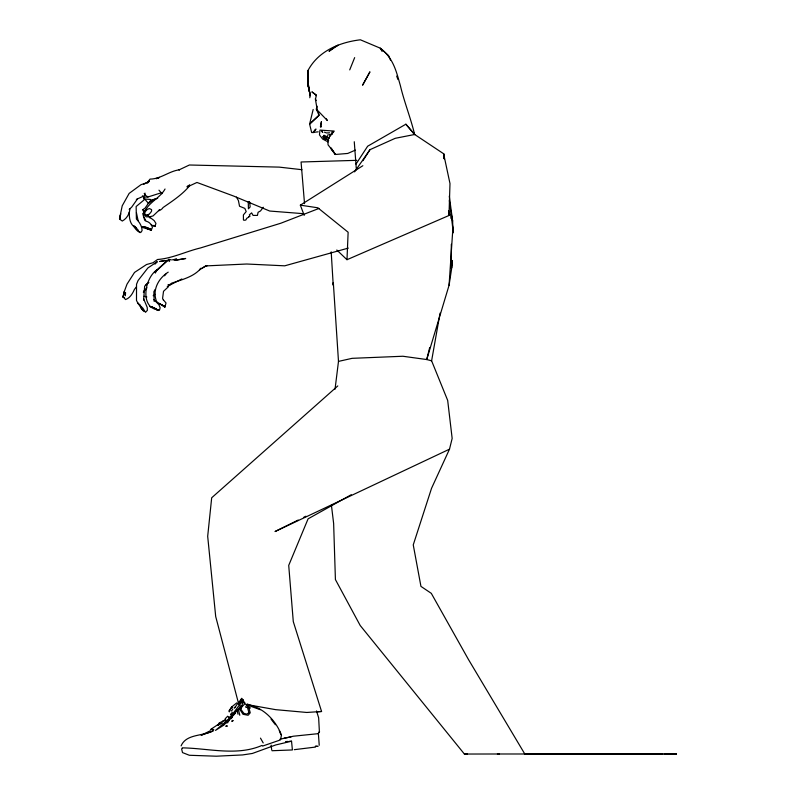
<?xml version="1.0" encoding="UTF-8"?>
<svg xmlns="http://www.w3.org/2000/svg" width="796" height="796" viewBox="0 0 796 796"><rect width="100%" height="100%" fill="white"/><g stroke="black" fill="none" stroke-linecap="round" stroke-linejoin="round"><path stroke-width="1.19" d="M335.036 389.224L338.489 361.394L352.14 358.329L402.885 356.25L426.736 359.543L449.073 285.257L451.78 267.585L451.79 260.332L451.063 268.192L451.332 244.282M330.191 134.842L331.942 134.066L332.4 131.599L333.235 131.499M450.954 218.422L451.242 213.826L452.635 221.059L453.024 232.939L452.526 225.666M452.058 264.849L452.158 260.69L451.78 267.585M336.808 250.004L346.986 259.705L448.994 215.487L449.989 183.568L443.621 153.747L414.686 134.484L405.88 124.206L367.652 146.215L355.991 164.095M326.668 137.539L326.698 136.763L326.649 138.056M346.986 259.705L348.131 232.233L317.823 207.786L300.341 205.159L304.211 215.358M333.335 282.829L338.489 361.394M239.875 709.425L243.029 714.301L248.113 715.266L250.252 712.788L248.432 706.142M241.924 701.186L241.526 700.589M449.073 285.257L452.854 228.731L449.372 200.453M232.273 717.206L232.352 716.191M323.823 136.633L323.594 135.827M243.069 702.868L243.188 701.565M120.783 213.796L119.499 218.84L122.226 205.786L129.161 193.388L140.962 184.712L147.359 182.543L150.036 179.1C160.772 179.02 169.09 171.12 179.468 169.777L178.981 169.916L189.388 165.001L279.237 167.12L301.953 169.707M119.997 218.373L120.534 214.661M236.571 710.102L237.477 709.773M309.813 97.759L310.112 95.092L310.122 95.848L308.42 85.729L308.042 70.416C318.31 51.083 339.534 42.288 360.379 39.8L380.279 48.178L388.528 55.491L390.498 60.048M320.838 126.554L321.395 121.669L320.4 126.763M136.424 286.829L134.415 289.436C132.604 293.525 130.046 298.072 125.549 299.555L122.992 296.749L124.863 292.231L122.902 297.187L124.256 291.485M143.628 300.112L144.653 286.142L148.882 282.451M150.325 216.512L149.937 218.054M245.984 706.122L245.805 707.266L247.218 707.495M125.34 295.744L125.569 292.649M332.41 131.708L331.942 134.066L330.022 134.474M541.19 753.961L524.773 753.951L468.446 659.466L431.293 593.338L420.945 586.383L413.253 544.882L431.541 488.306L449.501 449.173L452.158 438.427L447.68 400.408L431.611 360.817L440.059 313.136M154.185 301.435L153.867 291.704L155.081 289.545M145.031 193.11L144.494 195.746L136.335 199.398M151.22 224.93L154.961 226.482L155.946 223.417L154.175 220.621L148.235 216.005L150.046 217.427M313.166 109.46L309.614 124.096L311.654 132.524L318.221 131.838M242.671 702.888L241.049 709.584L243.825 713.296L246.72 714.161L248.959 712.649L249.088 713.256L247.377 707.097M429.691 347.524L426.736 359.543L431.611 360.817M320.887 127.251L321.116 126.335M318.539 113.002L319.017 115.271L309.614 124.096L319.017 115.271L316.33 109.112L317.106 106.206M315.863 95.659L316.082 94.903L311.873 91.868L316.41 95.231L315.514 98.973L316.191 100.604M240.75 701.097L241.516 698.848L242.014 700.152L241.486 700.112M413.333 132.633L414.656 134.574L413.363 132.544M123.828 292.769L127.002 284.182L134.534 272.411L146.554 264.511L152.961 262.76L157.548 259.496C172.453 258.392 185.995 251.387 200.413 247.974L280.879 223.208L319.037 208.423M181.1 745.892C186.214 733.693 202.97 736.3 213.139 730.917L201.179 735.265L210.293 730.758M327.564 136.086L328.201 134.375M148.912 229.278L145.559 227.835L151.3 230.124L152.434 227.318C151.558 224.353 149.15 221.815 146.076 221.198L143.728 216.701L143.38 209.368L142.444 209.995M159.797 303.803L164.911 307.097L166.016 302.968L163.439 299.963M349.723 69.879L354.658 57.62M242.74 701.584L242.979 701.017M239.148 704.838L240.959 702.281M155.3 273.078L156.991 269.794L167.1 260.819M230.611 714.679L232.352 712.241M143.499 291.764L146.952 287.804M319.395 731.912L318.649 717.823L316.51 710.937M238.82 704.46L239.178 702.291M225.696 719.753L224.512 720.917M225.517 723.146L225.845 722.31L225.955 723.017M324.37 137.121L324.479 136.415M362.926 160.712L369.971 149.678L395.204 138.315L414.686 134.484M318.121 733.753L319.564 731.604L318.092 733.673L293.406 736.21L279.894 739.265M230.77 718.888L235.875 711.445L241.397 705.614M326.838 137.489L327.454 136.663M234.641 707.952L237.865 703.266M354.568 171.866L369.971 149.678M138.464 230.571C128.803 218.462 136.464 233.427 141.021 232.263L142.096 230.571C142.036 226.163 139.419 222.034 136.395 219.059L136.146 206.512L144.046 199.945L143.927 197.309L142.414 195.866M240.691 703.356L228.91 718.957L215.507 730.39L223.706 725.206M239.099 702.032L241.775 698.281L245.457 704.301L275.635 709.654L306.788 712.46L321.564 711.485L293.286 621.606L288.719 565.389L308.092 518.833L351.285 494.694M143.758 291.853L145.449 289.505L143.34 292.251M147.529 183.09L149.389 181.15M164.543 275.804L165.906 274.103M239.894 707.216L241.297 705.495M144.245 198.512L148.394 203.328L150.653 200.602L154.603 199.159L148.394 203.328L145.051 208.154L143.011 209.666M165.041 189.01C159.857 198.433 148.126 202.373 144.374 212.592L147.35 209.338L149.479 208.582L151.568 209.617L151.578 211.079C150.255 213.875 145.608 217.955 144.454 212.661L145.758 209.447L143.907 213.238L144.554 214.721L146.116 216.84L149.847 216.741L153.031 215.945L159.658 209.656C156.623 212.492 162.752 209.01 163.021 207.567C172.493 200.98 182.553 194.493 189.906 185.428L187.169 186.503M231.328 711.007L232.711 709.435M231.228 716.609L226.502 721.743L228.661 720.559L226.87 722.191M155.031 264.123L157.3 261.665L147.847 267.993L138.076 280.53L136.534 284.262L136.494 300.48L138.096 303.594L142.912 308.191L145.489 312.321L147.369 310.34L147.23 307.415L143.688 298.928M229.248 719.813L231.616 717.256M227.706 716.201L225.178 718.728M232.8 714.898L236.8 710.629M233.188 715.544L235.586 712.997M169.041 285.087L171.687 283.157C181.796 279.714 193.985 276.829 201 268.212L199.617 269.774L206.512 265.595L202.284 267.934M168.593 286.56L163.518 291.306L162.583 298.361L163.23 299.923M242.651 702.45L243.377 702.102L242.621 701.485L243.457 701.087L242.273 701.216M236.959 711.684L244.292 704.41M241.934 700.868L242.621 700.191L243.566 700.629M173.528 259.735L176.463 258.74M263.287 207.249L260.521 210.93L258.103 212.283L257.436 215.408L253.068 215.408L251.626 212.88L249.377 214.791L250.004 216.283L248.67 216.532L248.979 217.029L246.82 218.243L245.805 220.054L244.054 220.263L243.437 220.014L243.397 214.93L246.193 211.577L244.83 208.383L239.536 206.244L238.412 200.552L236.402 197.1M169.041 261.566L169.707 260.939M324.768 136.832L324.987 137.977M223.288 725.455L225.079 723.823M337.783 385.941L211.686 497.779L207.686 536.315L215.696 616.512L238.422 702.967M167.697 260.471L154.931 272.292L156.991 269.794C143.947 278.54 139.559 309.634 159.608 309.893L160.125 307.763L158.921 304.699L153.837 299.585M227.377 722.131L229.208 720.589M187.717 186.513L189.587 184.99L187.11 187M236.74 702.888L231.556 707.057L232.283 708.112L231.775 706.768M137.36 199.08L131.668 207.159L129.201 209.388L129.867 209C129.629 213.865 126.624 218.731 122.285 221.039L119.669 219.159L120.415 219.268M148.394 203.328L150.653 200.602L157.727 198.284M168.205 272.152C158.543 278.262 152.354 289.635 156.285 300.779C155.678 302.609 173.359 310.261 160.334 304.281M147.499 283.456L145.917 284.61M234.044 707.933L235.507 706.898M153.16 295.764L155.14 294.371M220.711 722.738L210.492 729.544L213.885 729.823L211.617 728.828M222.701 721.365L225.686 719.305M328.022 139.718L328.649 140.464M218.85 723.236L223.308 720.877M218.86 724.569L217.995 725.275L218.791 725.007M219.835 724.37L222.482 722.818M300.341 205.159L362.847 165.727M143.549 184.443L148.862 181.349M187.697 186.742L196.96 182.463L233.646 196.055L269.715 211.04L303.515 213.686M226.88 722.38L228.422 721.504M181.836 278.968L167.269 286.411M152.225 306.868L149.817 306.53L152.573 307.057M298.202 520.047L275.028 531.529L449.501 449.173M303.714 517.31L305.923 516.216M242.571 699.654L241.765 700.022L243.297 699.863M355.354 150.126L347.743 153.449L335.405 154.474L331.166 149.34M262.561 746.081L280.461 739.912L281.476 735.076C275.943 720.639 263.814 707.903 248.272 704.699M261.964 745.444C236.77 756.359 208.632 748.26 182.254 747.862L182.383 748.479M146.464 215.398L148.713 214.462M156.314 178.602L159.508 177.418L156.135 178.662M205.109 266.361L207.119 265.655L206.333 265.884L246.74 264.013L284.729 265.824L348.28 248.103M333.305 131.559L332.708 131.758L333.325 132.126M144.444 197.139L147.986 196.97L162.175 192.503M164.971 260.451L159.697 261.496L168.085 260.342M271.993 750.727L292.401 749.951L291.535 741.215L275.734 744.947L252.362 753.464L242.591 754.936L216.303 756.2L189.329 755.265L182.503 752.588L181.617 748.877M176.374 260.093L185.717 258.481L174.712 260.312L176.374 260.093L175.618 259.884M230.731 714.281L231.566 714.161M165.956 260.63L169.439 260.153M315.475 747.076L294.291 749.673M171.399 259.914L168.752 259.287M284.152 738.151L290.978 736.957M329.634 132.803L326.609 132.962L324.44 132.166M316.549 711.843L321.564 711.485M172.434 259.804L173.429 259.745M285.525 741.603L287.953 741.434M289.167 741.355L291.535 741.215M317.097 746.28L315.286 746.34L318.151 746.24M356.807 160.334L301.067 161.996L304.53 203.657M331.425 505.241L333.633 523.47L335.415 579.558L360.19 625.477L464.396 754.041L499.48 753.991M669.078 753.991L676.5 753.991L497.4 753.991M524.773 753.951L562.016 753.971M565.648 754.001L579.578 754.001M582.961 753.971L623.756 753.981M625.845 754.001L662.889 754.031M646.392 754.031L561.061 753.951M653.785 754.031L657.367 754.031M464.396 754.041L467.471 754.041M657.317 754.001L660.76 753.991M664.929 754.031L667.904 754.031L664.391 754.031M645.307 753.991L649.964 754.001M225.825 722.718L227.815 722.758M146.832 296.978L144.146 296.271M150.563 199.458L144.693 199.06L143.519 197.667M231.298 716.3L228.522 717.514L228.313 716.758M150.981 229.248L146.225 227.387L141.688 226.77L145.27 227.029L150.981 229.248L151.3 230.124L141.867 227.258M124.564 297.674L122.992 296.749M231.626 718.221L230.77 718.052L230.611 717.067M168.065 284.64L169.817 285.107M150.026 229.745L151.3 230.124M140.255 305.326L137.798 303.007L139.907 305.923M250.511 706.191L260.312 709.714M244.79 702.749L242.631 701.764L244.183 702.888M325.813 138.166L326.37 138.434M330.539 134.793L329.852 134.514L330.111 135.817M325.096 139.111L325.673 139.399M328.151 141.917L322.639 139.051L319.455 134.872L319.972 130.076L334.25 131.091L327.803 138.922L328.061 144.832L330.459 147.897M242.87 702.032L243.367 702.301M155.101 308.41L158.911 310.49L157.22 310.261L153.857 307.813M153.419 307.435L156.165 309.027M332.509 131.579L333.096 131.917M329.405 137.987L328.619 137.519L329.315 138.006M143.897 311.525L140.912 308.002L139.797 305.087M147.986 196.97L145.638 195.478L144.205 193.448M163.14 305.903L164.911 307.097M324.479 138.534L323.037 137.35M154.016 225.736L154.961 226.482L153.936 225.348M322.659 132.434L321.863 131.141L322.659 132.375M323.823 137.191L323.027 136.514L323.803 137.161M153.917 225.596L154.961 226.482M134.713 226.462L136.007 227.616M135.201 227.537C129.778 224.283 129.231 217.935 129.26 212.184M316.33 109.112L327.375 120.544L326.26 118.713M323.176 136.444L323.952 137.24M137.768 230.233L139.071 231.676M158.971 190.174L161.986 193.677M405.88 124.206L413.91 133.708M271.048 719.126L275.396 724.738M325.186 138.514L324.062 135.151M144.315 219.507L145.23 220.781M140.733 307.077L142.703 310.112M326.708 139.151L325.733 137.628L326.42 139.041M260.481 738.121L263.197 742.917M382.11 51.422L380.279 48.178C393.443 58.337 396.149 70.874 400.368 85.6C404.249 102.087 410.726 118.027 414.656 134.574M139.648 231.905L140.076 232.681M325.663 135.668L326.251 137.141M323.873 137.618L324.151 138.235M240.482 700.948L240.939 702.092M241.049 701.823L241.467 702.928M396.667 76.098L397.99 79.54M279.277 730.559L280.849 734.688M142.753 213.517L143.957 218.194M238.73 710.778L239.785 715.266M237.417 711.674L238.014 714.231M249.168 201.468L249.486 202.562M231.477 717.485L231.915 716.808L231.238 715.912L231.377 716.609M309.853 92.973L307.763 84.018L308.042 70.416L308.45 81.928M310.132 94.406L307.763 84.018L309.435 91.47L308.579 85.371M136.424 212.701L138.136 220.781M315.335 98.774L317.385 110.664M248.262 201.637L248.432 208.821L250.133 206.96L249.675 202.114M224.522 722.659L224.671 723.554M444.059 158.683L443.621 153.747L444.267 158.583M449.292 196.105L452.635 221.059M271.088 745.106L271.695 749.812M443.621 153.747L444.228 158.663M324.927 137.141L325.116 138.743M448.566 210.552L448.994 215.487M318.45 734.439L319.236 745.275M354.27 141.738L356.369 169.618M331.196 251.864L333.225 285.197L333.225 282.789M249.894 707.823L249.844 708.46L247.228 705.545L247.835 704.51L247.317 704.48L249.894 707.823M247.914 704.261L247.078 705.674L247.198 704.221L247.914 704.261M369.851 71.998L362.687 85.033L369.851 71.998M232.999 720.678L231.845 721.465L232.293 720.37L232.999 720.678M227.149 726.052L225.785 726.38L226.402 725.683L227.149 726.052M314.579 130.435L313.037 132.763L315.982 129.051L314.579 130.435M231.666 707.017L228.93 710.878L229.288 711.893L231.666 707.017M334.837 46.775L329.037 51.272L338.141 45.183L334.837 46.775M335.405 154.474L331.106 148.116L335.405 154.474M324.678 138.285L323.972 136.305L324.678 138.285"/></g></svg>
